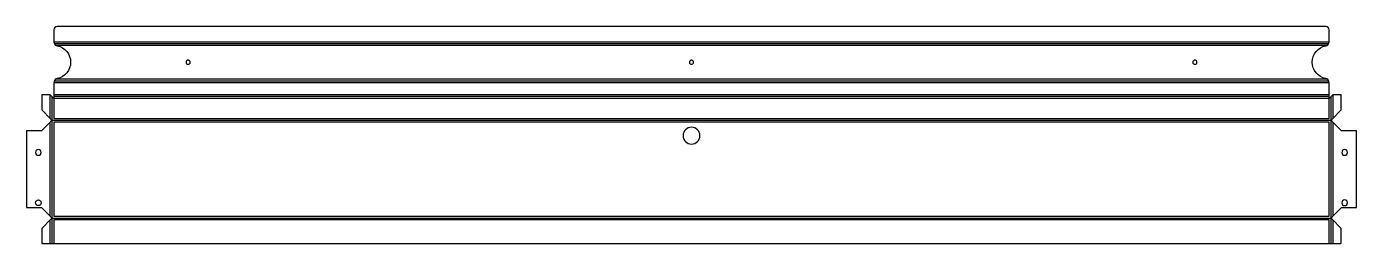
# Model space of a CAD drawing. Header units: millimetres. Extents: x -9 to 784, y 0 to 129.
import ezdxf

# ---------------------------------------------------------------- set-up
doc = ezdxf.new("R2010")
doc.units = ezdxf.units.MM

msp = doc.modelspace()

# ---------------------------------------------------------------- linework, layer by layer
at = {"layer": 'BEND'}
for p, q in [((7.53, 119.18), (767, 119.18, 0)), ((7.53, 96.92), (767, 96.92, 0)), ((6.13, 87.52), (6.13, 73.39)), ((767.26, 87.65, 0), (7.26, 87.65)), ((768.39, 73.39, 0), (768.39, 87.52, 0)), ((768.74, 73.39, 0), (5.79, 73.39)), ((6.13, 73.39), (6.13, 15.13)), ((768.39, 15.13), (768.39, 73.39, 0)), ((5.79, 15.13), (768.74, 15.13)), ((6.13, 15.13), (6.13, 0)), ((768.39, 0), (768.39, 15.13))]:
    msp.add_line(p, q, dxfattribs=at)
at = {"layer": 'BEND_EXTENT'}
for p, q in [((7.26, 120.31), (767.26, 120.31, 0)), ((765.86, 118.05, 0), (8.67, 118.05)), ((767.26, 95.79, 0), (7.26, 95.79)), ((8.67, 98.05), (765.86, 98.05, 0)), ((5, 74.59), (5, 88.52)), ((7.26, 88.79), (767.26, 88.79, 0)), ((769.52, 88.52, 0), (769.52, 74.59, 0)), ((5, 16.33), (5, 72.19)), ((769.52, 72.19, 0), (769.52, 16.33)), ((5, 0), (5, 13.93)), ((7.26, 14), (7.26, 0)), ((767.26, 14), (7.26, 14)), ((767.26, 0), (767.26, 14)), ((769.52, 13.93), (769.52, 0))]:
    msp.add_line(p, q, dxfattribs=at)
for points in [[(7.26, 86.52), (7.26, 74.52), (767.26, 74.52), (767.26, 86.52)], [(767.26, 16.26), (767.26, 72.26), (7.26, 72.26), (7.26, 16.26)]]:
    msp.add_lwpolyline(points, close=True, dxfattribs=at)
at = {"layer": 'INTERIOR_PROFILES', "extrusion": (0, 0, -1)}
for centre, radius in [((-87.26, 108.05), 1.25), ((-387.26, 108.05), 1.25), ((-687.26, 108.05), 1.25), ((-387.26, 64.26), 5), ((2, 54.26), 1.7), ((-776.52, 54.26), 1.7), ((-776.52, 24.26), 1.7)]:
    msp.add_circle(centre, radius, dxfattribs=at)
at = {"layer": 'INTERIOR_PROFILES'}
msp.add_circle((-2, 24.26), 1.7, dxfattribs=at)
at = {"layer": 'OUTER_PROFILES'}
msp.add_lwpolyline([(765.26, 129.31), (9.26, 129.31, 0.414214), (7.26, 127.31), (7.26, 120.3, 0.28686), (8.67, 118.05, 0.063085), (9.26, 117.85, -0.816497), (9.26, 98.25, 0.063085), (8.67, 98.05, 0.28686), (7.26, 95.8), (7.26, 86.52), (5, 88.52), (0, 88.52), (0, 79.59), (5.49, 74.1, -0.414214), (5.49, 72.69), (-0.03, 67.16), (-9, 67.16), (-9, 21.36), (-0.03, 21.36), (5.49, 15.84, -0.414214), (5.49, 14.42), (0, 8.93), (0, 0), (774.52, 0), (774.52, 8.93), (769.03, 14.42, -0.414214), (769.03, 15.84), (774.55, 21.36), (783.52, 21.36), (783.52, 67.16), (774.55, 67.16), (769.03, 72.69, -0.414214), (769.03, 74.1), (774.52, 79.59), (774.52, 88.52), (769.52, 88.52), (767.26, 86.52), (767.26, 95.8, 0.28686), (765.86, 98.05, 0.063085), (765.26, 98.25, -0.816497), (765.26, 117.85, 0.063085), (765.86, 118.05, 0.28686), (767.26, 120.3), (767.26, 127.31, 0.414214)], format="xyb", close=True, dxfattribs=at)

doc.saveas('drawing.dxf')
